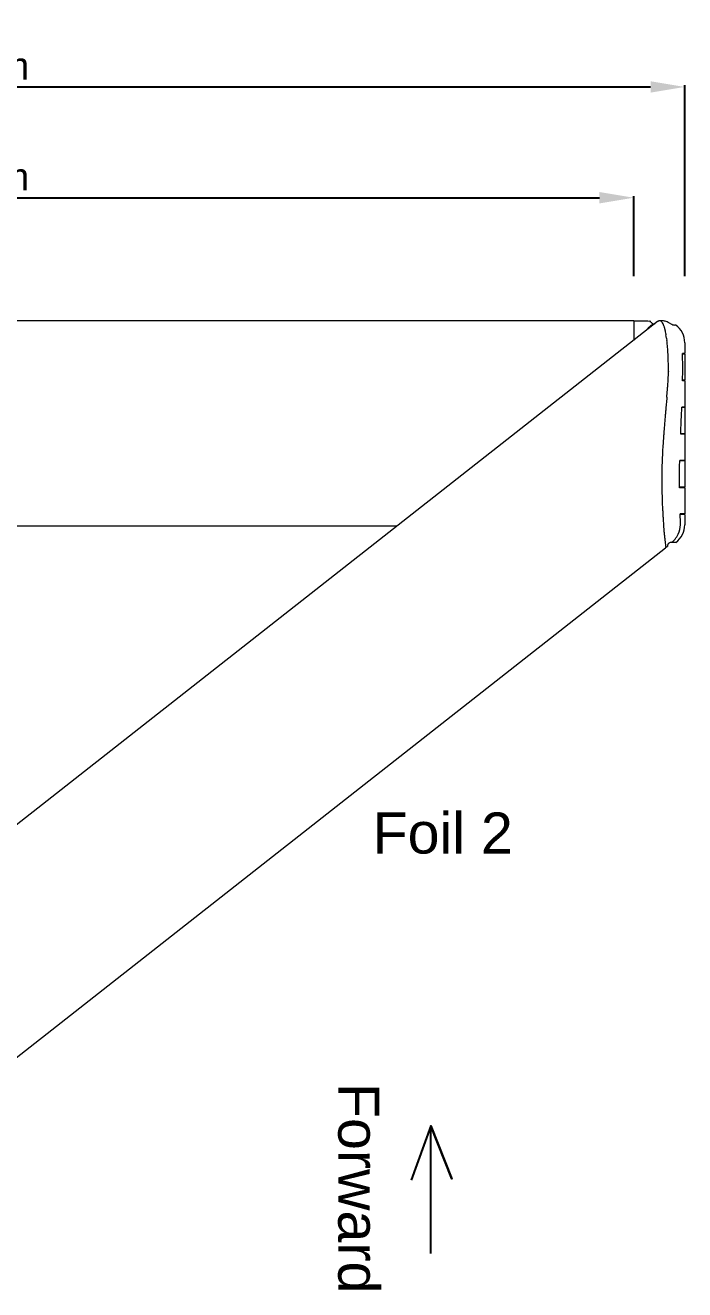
# Model space of a CAD drawing. Header units: millimetres. Extents: x 6152 to 28526, y 1087 to 12861.
# Drawn here: x 7897 to 8379, y 10401 to 11324 of the extents above; entities that cross this region are included whole.
import ezdxf

# ---------------------------------------------------------------- set-up
doc = ezdxf.new("R2010")
doc.units = ezdxf.units.MM
doc.header["$LTSCALE"] = 0.05
doc.layers.add('Cotation', color=8, linetype='Continuous', lineweight=9)
doc.layers.add('OF1', color=7, linetype='Continuous', lineweight=15)
doc.layers.add('Text', color=8, linetype='Continuous')
doc.styles.get("Standard").update_dxf_attribs({"font": 'arial.ttf'})
doc.dimstyles.new('ISO-25', dxfattribs={"dimtxt": 2.5, "dimasz": 2.5, "dimexe": 1.25, "dimexo": 0.625, "dimtad": 1, "dimtxsty": 'Standard', "dimcen": 2.5, "dimadec": 0, "dimazin": 0, "dimtfac": 1, "dimtmove": 0, "dimatfit": 3, "dimfxl": 1, "dimarcsym": 0})

# ---------------------------------------------------------------- blocks, each defined once
blk = doc.blocks.new('*D7')
at = {"layer": 'Cotation', "color": 0, "lineweight": -2, "transparency": 16777216}
for p, q in [((7341.77, 11141.07), (7341.77, 11199.59)), ((7366.77, 11198.34), (8316.35, 11198.34)), ((8341.35, 11141.07), (8341.35, 11199.59))]:
    blk.add_line(p, q, dxfattribs=at)
at = {"layer": 'Cotation', "color": 0, "transparency": 16777216}
for points in [[(7366.77, 11202.5), (7366.77, 11194.17), (7341.77, 11198.34)], [(8316.35, 11202.5), (8316.35, 11194.17), (8341.35, 11198.34)]]:
    blk.add_solid(points, dxfattribs=at)
at = {"layer": 'Defpoints', "color": 0, "transparency": 16777216}
for p in [(8341.35, 11198.34), (7341.77, 11140.44), (8341.35, 11140.44)]:
    blk.add_point(p, dxfattribs=at)
at = {"layer": 'Cotation', "color": 0, "transparency": 16777216, "insert": (7841.56, 11213.55), "char_height": 20, "attachment_point": 5}
blk.add_mtext('1000 mm', dxfattribs=at)
blk = doc.blocks.new('*D8')
at = {"layer": 'Cotation', "color": 0, "lineweight": -2, "transparency": 16777216}
for p, q in [((7304.5, 11141.07), (7304.5, 11280.5)), ((7329.5, 11279.25), (8353.63, 11279.25)), ((8378.63, 11141.07), (8378.63, 11280.5))]:
    blk.add_line(p, q, dxfattribs=at)
at = {"layer": 'Cotation', "color": 0, "transparency": 16777216}
for points in [[(7329.5, 11283.42), (7329.5, 11275.08), (7304.5, 11279.25)], [(8353.63, 11283.42), (8353.63, 11275.08), (8378.63, 11279.25)]]:
    blk.add_solid(points, dxfattribs=at)
at = {"layer": 'Defpoints', "color": 0, "transparency": 16777216}
for p in [(8378.63, 11279.25), (7304.5, 11140.44), (8378.63, 11140.44)]:
    blk.add_point(p, dxfattribs=at)
at = {"layer": 'Cotation', "color": 0, "transparency": 16777216, "insert": (7841.56, 11294.46), "char_height": 20, "attachment_point": 5}
blk.add_mtext('1074 mm', dxfattribs=at)

msp = doc.modelspace()

# ---------------------------------------------------------------- linework, layer by layer
at = {"layer": 'OF1'}
for p, q in [((8341.35, 11108.48), (7341.77, 11108.48)), ((8358.79, 11107.86), (7860.68, 10716.96)), ((8341.35, 11108.48), (8341.35, 11108.48)), ((8341.35, 11108.48), (8341.35, 11108.48)), ((8341.35, 11108.48), (8341.35, 11108.46)), ((8341.35, 11108.46), (8341.35, 11108.45)), ((8341.35, 11108.45), (8341.35, 11108.44)), ((8341.35, 11108.44), (8341.35, 11108.44)), ((8341.35, 11108.44), (8341.35, 11108.43)), ((8341.35, 11108.43), (8341.35, 11108.41)), ((8341.35, 11108.41), (8341.35, 11108.34)), ((8341.35, 11108.34), (8341.35, 11108.33)), ((8341.35, 11108.33), (8341.35, 11108.24)), ((8341.35, 11108.24), (8341.35, 11108.23)), ((8341.35, 11108.23), (8341.35, 11108.2)), ((8341.35, 11108.2), (8341.35, 11108.17)), ((8341.35, 11108.2), (8341.35, 11108.2)), ((8341.35, 11108.17), (8341.35, 11108.16)), ((8341.35, 11108.16), (8341.35, 11108.08)), ((8341.35, 11108.08), (8341.35, 11108.07)), ((8341.35, 11108.07), (8341.35, 11108.01)), ((8341.35, 11108.01), (8341.35, 11107.7)), ((8341.35, 11107.7), (8341.35, 11107.67)), ((8341.35, 11107.67), (8341.35, 11107.6)), ((8341.35, 11107.6), (8341.35, 11107.56)), ((8341.35, 11107.6), (8341.35, 11107.6)), ((8341.35, 11107.56), (8341.35, 11107.51)), ((8341.35, 11107.51), (8341.35, 11107.44)), ((8341.35, 11107.44), (8341.35, 11107.29)), ((8341.35, 11107.44), (8341.35, 11107.44)), ((8341.35, 11107.29), (8341.35, 11107.28)), ((8341.35, 11107.28), (8341.35, 11107.15)), ((8341.35, 11107.15), (8341.35, 11107.03)), ((8341.35, 11107.03), (8341.35, 11106.94)), ((8341.35, 11106.94), (8341.35, 11106.91)), ((8341.35, 11106.91), (8341.35, 11106.78)), ((8341.35, 11106.78), (8341.35, 11106.75)), ((8341.35, 11106.75), (8341.35, 11106.56)), ((8341.35, 11106.56), (8341.35, 11106.52)), ((8341.35, 11106.52), (8341.35, 11106.49)), ((8341.35, 11106.49), (8341.35, 11106.34)), ((8341.35, 11106.34), (8341.35, 11106.33)), ((8341.35, 11106.33), (8341.35, 11106.21)), ((8341.35, 11106.21), (8341.35, 11106.2)), ((8341.35, 11106.2), (8341.35, 11105.78)), ((8341.35, 11105.78), (8341.35, 11105.63)), ((8341.35, 11105.63), (8341.35, 11105.6)), ((8341.35, 11105.6), (8341.35, 11105.42)), ((8341.35, 11105.42), (8341.35, 11105.34)), ((8341.35, 11105.34), (8341.35, 11105.3)), ((8341.35, 11105.3), (8341.35, 11105.21)), ((8341.35, 11105.21), (8341.35, 11105.06)), ((8341.35, 11105.06), (8341.35, 11105.04)), ((8341.35, 11105.04), (8341.35, 11105)), ((8341.35, 11105), (8341.35, 11104.9)), ((8341.35, 11104.9), (8341.35, 11104.68)), ((8341.35, 11104.68), (8341.35, 11104.43)), ((8341.35, 11104.43), (8341.35, 11104.39)), ((8341.35, 11104.39), (8341.35, 11104.12)), ((8341.35, 11104.12), (8341.35, 11104.06)), ((8341.35, 11104.06), (8341.35, 11103.91)), ((8341.35, 11103.91), (8341.35, 11103.73)), ((8341.35, 11103.73), (8341.35, 11103.59)), ((8341.35, 11103.59), (8341.35, 11103.52)), ((8341.35, 11103.52), (8341.35, 11103.43)), ((8341.35, 11103.43), (8341.35, 11103.23)), ((8341.35, 11103.23), (8341.35, 11103.13)), ((8341.35, 11103.13), (8341.35, 11102.97)), ((8341.35, 11102.97), (8341.35, 11102.93)), ((8341.35, 11102.93), (8341.35, 11102.47)), ((8341.35, 11102.47), (8341.35, 11101.97)), ((8341.35, 11101.97), (8341.35, 11101.94)), ((8341.35, 11101.94), (8341.35, 11101.17)), ((8341.35, 11101.17), (8341.35, 11100.95)), ((8341.35, 11100.95), (8341.35, 11100.41)), ((8341.35, 11100.41), (8341.35, 11100.36)), ((8341.35, 11100.36), (8341.35, 11099.78)), ((8350.47, 11101.33), (8350.95, 11101.98)), ((8350.95, 11101.98), (8351.05, 11102.12)), ((8352.25, 11103.5), (8352.28, 11103.53)), ((8353.87, 11107.57), (8353.36, 11108.15)), ((8355.23, 11105.96), (8355.51, 11106.13)), ((8356.74, 11106.25), (8355.46, 11105.74)), ((8355.48, 11106.3), (8356.19, 11106.02)), ((8360.11, 11108.47), (8360.11, 11108.47)), ((8360.4, 11108.48), (8360.42, 11108.48)), ((8363.23, 11108.33), (8360.42, 11108.48)), ((8363.34, 11104.86), (8363.35, 11104.84)), ((8363.35, 11104.84), (8363.39, 11104.71)), ((8363.39, 11104.71), (8363.39, 11104.7)), ((8363.39, 11104.7), (8363.71, 11103.52)), ((8363.71, 11103.52), (8363.76, 11103.35)), ((8363.76, 11103.35), (8363.81, 11103.14)), ((8363.81, 11103.14), (8363.85, 11102.97)), ((8363.85, 11102.97), (8363.9, 11102.76)), ((8363.9, 11102.76), (8363.94, 11102.59)), ((8363.94, 11102.59), (8363.99, 11102.38)), ((8363.99, 11102.38), (8364.03, 11102.21)), ((8364.03, 11102.21), (8364.11, 11101.82)), ((8364.11, 11101.82), (8364.25, 11101.23)), ((8364.25, 11101.23), (8364.43, 11100.36)), ((8364.43, 11100.36), (8364.45, 11100.28)), ((8368.38, 11106.25), (8367.09, 11106.95)), ((8372.13, 11105.35), (8371.14, 11105.35)), ((8341.35, 11099.78), (8341.35, 11099.55)), ((8341.35, 11099.55), (8341.35, 11099.16)), ((8341.35, 11099.16), (8341.35, 11099.06)), ((8341.35, 11099.06), (8341.35, 11098.89)), ((8341.35, 11098.89), (8341.35, 11098.85)), ((8341.35, 11098.85), (8341.35, 11098.75)), ((8341.35, 11098.75), (8341.35, 11098.63)), ((8341.35, 11098.63), (8341.35, 11098.44)), ((8341.35, 11098.44), (8341.35, 11098.33)), ((8341.35, 11098.33), (8341.35, 11098.17)), ((8341.35, 11098.17), (8341.35, 11098.05)), ((8341.35, 11098.05), (8341.35, 11097.88)), ((8341.35, 11097.88), (8341.35, 11097.76)), ((8341.35, 11097.76), (8341.35, 11097.66)), ((8341.35, 11097.66), (8341.35, 11097.34)), ((8341.35, 11097.34), (8341.35, 11097.27)), ((8341.35, 11097.27), (8341.35, 11097.23)), ((8341.35, 11097.23), (8341.35, 11096.55)), ((8341.35, 11096.55), (8341.35, 11096.44)), ((8341.35, 11096.44), (8341.35, 11096.14)), ((8341.35, 11096.14), (8341.35, 11096.04)), ((8341.35, 11096.04), (8341.35, 11095.71)), ((8341.35, 11095.71), (8341.35, 11095.69)), ((8341.35, 11095.69), (8341.35, 11095.65)), ((8341.35, 11095.65), (8341.35, 11095.34)), ((8341.35, 11095.34), (8341.35, 11095.24)), ((8341.35, 11095.24), (8341.35, 11094.94)), ((8341.35, 11094.94), (8341.35, 11094.88)), ((8341.35, 11094.88), (8341.35, 11094.53)), ((8341.35, 11094.53), (8341.35, 11094.42)), ((8341.35, 11094.42), (8341.35, 11094.18)), ((8364.45, 11100.28), (8364.63, 11099.4)), ((8364.63, 11099.4), (8364.74, 11098.84)), ((8364.74, 11098.84), (8364.76, 11098.74)), ((8364.76, 11098.74), (8364.87, 11098.2)), ((8365.19, 11096.48), (8365.2, 11096.43)), ((8365.33, 11095.67), (8365.33, 11095.62)), ((8365.33, 11095.62), (8365.57, 11094.06)), ((8378.63, 11092.48), (8378.63, 11084.48)), ((8378.63, 11084.48), (8377.05, 11084.48)), ((8377.1, 11081.84), (8377.05, 11084.48)), ((8378.63, 11084.08), (8377.06, 11084.08)), ((8377.16, 11076.52), (8377.1, 11081.84)), ((8378.63, 11084.08), (8378.63, 11064.98)), ((8377.16, 11071.2), (8377.16, 11076.52)), ((8366.73, 11071.5), (8366.73, 11071.2)), ((8377.08, 11064.58), (8377.1, 11065.88)), ((8378.63, 11064.98), (8377.08, 11064.98)), ((8378.63, 11064.58), (8377.08, 11064.58)), ((8377.1, 11065.88), (8377.16, 11071.2)), ((8378.63, 11064.58), (8378.63, 11045.48)), ((8366.21, 11060.56), (8366.2, 11060.43)), ((8364.88, 11045.08), (8364.83, 11044.6)), ((8364.9, 11045.33), (8364.88, 11045.08)), ((8364.91, 11045.48), (8364.9, 11045.33)), ((8365.44, 11051.25), (8365.32, 11049.92)), ((8365.53, 11052.3), (8365.44, 11051.25)), ((8365.56, 11052.58), (8365.53, 11052.3)), ((8378.63, 11045.08), (8376.46, 11045.08)), ((8378.63, 11045.48), (8376.48, 11045.48)), ((8378.63, 11045.08), (8378.63, 11025.98)), ((8364.37, 11039.23), (8364.27, 11037.95)), ((8376.23, 11039.28), (8376.44, 11044.6)), ((8363.4, 11027.11), (8363.31, 11025.98)), ((8363.49, 11028.21), (8363.4, 11027.11)), ((8363.52, 11028.64), (8363.49, 11028.21)), ((8363.95, 11033.96), (8363.52, 11028.64)), ((8375.68, 11025.58), (8375.81, 11028.64)), ((8375.81, 11028.64), (8376.03, 11033.96)), ((8363.11, 11023.46), (8363.1, 11023.32)), ((8378.63, 11025.58), (8375.68, 11025.58)), ((8378.63, 11025.98), (8375.7, 11025.98)), ((8378.63, 11025.58), (8378.63, 11006.48)), ((8362.09, 11005.59), (8361.98, 11002.04)), ((8362.11, 11006.08), (8362.09, 11005.59)), ((8362.13, 11006.48), (8362.11, 11006.08)), ((8362.16, 11007.36), (8362.13, 11006.48)), ((8374.85, 10996.72), (8374.92, 11002.04)), ((8374.92, 11002.04), (8375.01, 11006.48)), ((8378.63, 11006.08), (8375, 11006.08)), ((8378.63, 11006.48), (8375.01, 11006.48)), ((8378.63, 11006.08), (8378.63, 10986.98)), ((8374.83, 10991.4), (8374.85, 10996.72)), ((8374.86, 10986.58), (8374.83, 10991.4)), ((8361.89, 10986.93), (8361.91, 10986.08)), ((8378.63, 10986.98), (8374.86, 10986.98)), ((8378.63, 10986.58), (8374.86, 10986.58)), ((8378.63, 10986.58), (8378.63, 10967.48)), ((8362.09, 10979.43), (8362.11, 10978.84)), ((8362.11, 10978.84), (8362.17, 10977.46)), ((8362.17, 10977.46), (8362.19, 10976.77)), ((8362.19, 10976.77), (8362.22, 10976.07)), ((8362.22, 10976.07), (8362.25, 10975.44)), ((8362.25, 10975.44), (8362.44, 10971.24)), ((8362.44, 10971.24), (8362.49, 10970.12)), ((8378.63, 10967.48), (8375.31, 10967.48)), ((8375.39, 10964.8), (8375.31, 10967.48)), ((8378.63, 10967.08), (8375.32, 10967.08)), ((8378.63, 10967.08), (8378.63, 10959.48)), ((7514.49, 10958.64), (8168.64, 10958.64)), ((8363.28, 10956.97), (8363.31, 10956.61)), ((8364.16, 10948.05), (8364.17, 10948.03)), ((8364.29, 10947.09), (8364.41, 10946.14)), ((8364.41, 10946.14), (8364.54, 10945.19)), ((8364.54, 10945.19), (8364.67, 10944.22)), ((8364.67, 10944.22), (8364.7, 10943.99)), ((8364.7, 10943.99), (8364.71, 10943.95)), ((8364.71, 10943.95), (8364.73, 10943.77)), ((8364.73, 10943.77), (8364.77, 10943.43)), ((8365.81, 10943.49), (8365.81, 10943.49)), ((8366.06, 10943.93), (8365.95, 10943.7)), ((8366.08, 10944.08), (8366.06, 10943.93)), ((8366.61, 10945.64), (8366.37, 10945.25)), ((8369.24, 10946.61), (8369.15, 10946.61)), ((8372.13, 10946.61), (8369.24, 10946.61)), ((7865.79, 10551.04), (8364.67, 10942.54))]:
    msp.add_line(p, q, dxfattribs=at)
for centre, radius, start, end in [((8368.23, 12466.01), 1357.79, 268.86577, 269.36406), ((8364.19, 11091.96), 16.6, 135.98506, 142.27894), ((8363.71, 11092.39), 15.96, 134.22065, 135.74423), ((8363.74, 11092.58), 15.85, 129.21234, 134.76697), ((8353.05, 11107.95), 0.372, 32.60463, 72.58397), ((8363.48, 11092.85), 15.48, 126.65102, 129.11586), ((8361.46, 11114.36), 10.18, 221.8507, 228.00303), ((8363.47, 11093.15), 15.23, 122.76568, 127.29535), ((8352.21, 11114.66), 9.5, 283.86899, 290.00286), ((8358.75, 11111.28), 6.08, 227.50552, 237.79671), ((8359.38, 11115.13), 9.65, 242.25438, 246.16201), ((8361.24, 11104.76), 3.95, 121.92713, 128.31494), ((8360.73, 11105.56), 3.01, 117.04126, 121.78295), ((8360.52, 11105.97), 2.54, 109.68162, 117.07172), ((8360.35, 11106.46), 2.02, 96.92763, 109.85873), ((8360.3, 11106.79), 1.69, 91.43397, 96.47253), ((8360.3, 11106.91), 1.57, 86.43913, 91.42691), ((8360.3, 11106.96), 1.52, 69.65492, 85.62747), ((8360.21, 11106.67), 1.82, 67.07259, 69.94061), ((8360.06, 11106.36), 2.17, 58.42576, 66.88918), ((8359.25, 11105.14), 3.63, 41.04495, 57.54505), ((8357.94, 11103.98), 5.38, 25.54007, 41.19542), ((8355.86, 11102.94), 7.71, 21.63078, 25.87219), ((8351.92, 11101.4), 11.94, 16.84138, 21.49239), ((8363.07, 11103.58), 4.75, 74.40473, 88.09413), ((8361.58, 11098.65), 9.9, 64.98903, 73.79497), ((8356.5, 11087.72), 21.96, 61.15362, 65.03194), ((8373.62, 11116.24), 11.28, 242.3503, 250.83839), ((8371.28, 11109.45), 4.1, 250.59072, 268.13181), ((8362.63, 11092.48), 16, 0, 53.57643), ((8273.98, 11080.42), 92.61, 9.98895, 11.07189), ((8291.77, 11083.58), 74.54, 9.33357, 9.92592), ((8286.42, 11083.29), 79.89, 5.18457, 7.74262), ((8212.51, 11076.44), 154.1, 3.99036, 5.24111), ((8158.81, 11072.82), 207.93, 2.15912, 3.95415), ((8153.45, 11072.27), 213.3, 1.1424, 2.25368), ((8215.1, 11073.45), 151.65, 359.26248, 1.15885), ((8136.81, 11077.66), 230.04, 356.23894, 356.74077), ((8168.23, 11075.85), 198.56, 356.74545, 357.12111), ((8210.87, 11073.85), 155.88, 357.06814, 359.02475), ((7785.94, 11104.71), 581.96, 354.86103, 355.38031), ((7977.96, 11088.98), 389.3, 355.41149, 355.62315), ((8022.05, 11085.6), 345.07, 355.62401, 355.81764), ((8082.12, 11081.25), 284.85, 355.83388, 356.23895), ((13455.9, 10583.23), 5111.93, 174.76197, 174.81194), ((5357.18, 11163.62), 3021.61, 357.74247, 357.75917), ((10803.76, 10841.36), 2447.4, 175.39325, 175.48628), ((9550.85, 10941.97), 1190.46, 175.3756, 175.37701), ((9074.14, 10981.01), 712.15, 175.09893, 175.31042), ((9109.56, 10977.76), 747.72, 174.87109, 175.08256), ((4723.54, 11177.85), 3655.32, 357.74397, 357.82742), ((8765.64, 10991.48), 403.79, 176.13292, 177.74658), ((8874.03, 10983.9), 512.45, 175.58828, 176.10443), ((9315.22, 10950.11), 954.93, 175.44286, 175.59435), ((8746.32, 10991.89), 384.47, 178.48665, 179.27963), ((8721.76, 10992.19), 359.91, 179.27953, 180.12647), ((8701.37, 10992.16), 339.51, 180.12783, 180.87377), ((8692.59, 10992.04), 330.74, 180.87702, 180.88636), ((8711.47, 10992.5), 349.62, 181.05178, 181.92392), ((8815.33, 10995.82), 453.54, 181.90255, 182.07071), ((9063.11, 11003.65), 701.42, 182.7402, 182.95612), ((8909.64, 10995.73), 547.75, 182.95592, 183.23667), ((8831.28, 10991.33), 469.26, 183.24058, 183.40341), ((8738.3, 10985.66), 376.11, 183.38251, 184.2106), ((2825.37, 10764.27), 5553.64, 2.01435, 2.06927), ((8676.43, 10981.22), 314.09, 184.23221, 184.42812), ((8628.29, 10977.44), 265.79, 184.49391, 184.80399), ((8587.3, 10973.99), 224.66, 184.80405, 185.17079), ((8557.97, 10971.34), 195.21, 185.17091, 185.59283), ((8357.43, 10961.14), 18.59, 319.40784, 332.6887), ((8362.63, 10959.48), 16, 306.42357, 0), ((8355.94, 10960.52), 19.67, 336.28561, 356.97511), ((8536.31, 10969.22), 173.45, 185.59301, 186.06767), ((8519.97, 10967.48), 157.01, 186.0679, 186.59197), ((8507.57, 10966.05), 144.53, 186.59237, 187.15183), ((8535.01, 10969.55), 172.19, 187.17762, 187.49178), ((8456.24, 10833.34), 142.52, 129.38717, 129.97618), ((8349.26, 10941.84), 15.59, 4.83883, 5.83885), ((8365.33, 10943.96), 0.665, 315.89593, 337.09844), ((8387.46, 10941.22), 21.57, 171.55305, 172.397), ((8377.61, 10942.14), 11.71, 166.69458, 168.90335), ((8372.53, 10942.77), 6.64, 158.08385, 161.91068), ((8369.44, 10943.05), 3.84, 129.77156, 137.54309), ((8369.29, 10942.45), 4.23, 113.85523, 122.96441), ((8369.31, 10941.48), 5.14, 98.41658, 109.69922), ((8369.26, 10940.84), 5.76, 91.07729, 97.04131), ((8359.61, 10956.66), 13.92, 313.76741, 317.52495), ((8358.61, 10959.5), 16.64, 312.62076, 321.05149), ((8364.47, 10942.79), 0.314, 308.04625, 328.9047), ((8363.84, 10942.98), 0.972, 338.80382, 10.47715)]:
    msp.add_arc(centre, radius, start, end, dxfattribs=at)
at = {"layer": 'Text'}
msp.add_lwpolyline([(8193.12, 10427.33), (8193.12, 10520.56), (8208.49, 10481.8), (8193.12, 10520.56), (8178.79, 10480.75)], dxfattribs=at)

# ---------------------------------------------------------------- texts
msp.add_text('Foil 2', height=30, dxfattribs=at).set_placement((8150.59, 10719.35))
msp.add_text('Forward', height=30, rotation=270, dxfattribs=at).set_placement((8125.49, 10551.79))

# ---------------------------------------------------------------- dimensions: what is measured, and where the dimension line sits
at = {"layer": 'Cotation'}
dim = msp.add_linear_dim(base=(8378.63, 11279.25), p1=(7304.5, 11140.44), p2=(8378.63, 11140.44), angle=0, dimstyle='ISO-25', override={"dimtxt": 20, "dimasz": 25, "dimgap": 5, "dimdec": 0, "dimpost": ' mm'}, dxfattribs=at)
dim.commit()
dim.dimension.update_dxf_attribs({"geometry": '*D8', "text_midpoint": (7841.56, 11279.25), "dimtype": 161})
dim = msp.add_aligned_dim(p1=(7341.77, 11140.44), p2=(8341.35, 11140.44), distance=57.89, dimstyle='ISO-25', override={"dimtxt": 20, "dimasz": 25, "dimgap": 5, "dimdec": 0, "dimpost": ' mm'}, dxfattribs=at)
dim.commit()
dim.dimension.update_dxf_attribs({"geometry": '*D7', "text_midpoint": (7841.56, 11213.55)})

doc.saveas('drawing.dxf')
